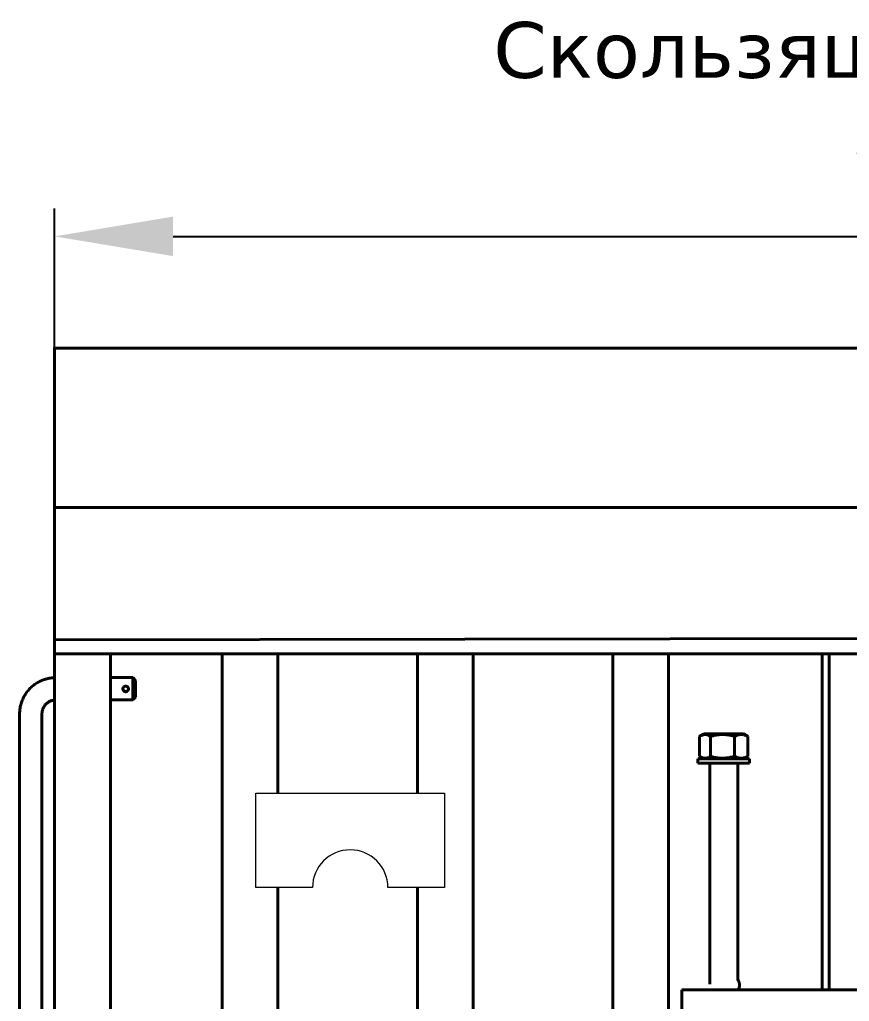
# Model space of a CAD drawing. Header units: millimetres. Extents: x 30271 to 35001, y 5679 to 9007.
# Drawn here: x 33252 to 33847, y 8270 to 8974 of the extents above; entities that cross this region are included whole.
import ezdxf

# ---------------------------------------------------------------- set-up
doc = ezdxf.new("R2010")
doc.units = ezdxf.units.MM
doc.linetypes.add('K5LT_BASIC', pattern=[0])
doc.layers.add('0 VIEW4', color=7, linetype='Continuous')
doc.layers.add('Системный слой', color=7, linetype='Continuous')
doc.styles.get("Standard").update_dxf_attribs({"font": 'verdana.TTF'})
doc.dimstyles.new('ISO-25', dxfattribs={"dimtxt": 80, "dimasz": 85, "dimexe": 20, "dimexo": 0, "dimgap": 20, "dimtad": 1, "dimtxsty": 'Standard', "dimcen": 2.5, "dimadec": 0, "dimazin": 0, "dimtfac": 1, "dimtmove": 0, "dimatfit": 3, "dimfxl": 0, "dimarcsym": 0})

# ---------------------------------------------------------------- blocks, each defined once
blk = doc.blocks.new('*D391')
at = {"layer": '0 VIEW4', "color": 0, "lineweight": -2}
for p, q in [((33277.31, 8738.28), (33277.31, 8838.42)), ((34477.31, 8738.28), (34477.31, 8838.42)), ((33362.31, 8818.42), (34392.31, 8818.42))]:
    blk.add_line(p, q, dxfattribs=at)
at = {"layer": '0 VIEW4', "color": 0}
for points in [[(33362.31, 8832.59), (33362.31, 8804.26), (33277.31, 8818.42)], [(34392.31, 8804.26), (34392.31, 8832.59), (34477.31, 8818.42)]]:
    blk.add_solid(points, dxfattribs=at)
at = {"layer": 'Defpoints', "color": 0}
for p in [(34477.31, 8818.42), (33277.31, 8738.28), (34477.31, 8738.28)]:
    blk.add_point(p, dxfattribs=at)
at = {"layer": '0 VIEW4', "color": 0, "linetype": 'K5LT_BASIC', "lineweight": 0, "ltscale": 100, "insert": (33877.31, 8858.42), "char_height": 40, "attachment_point": 5}
blk.add_mtext('W', dxfattribs=at)

msp = doc.modelspace()

# ---------------------------------------------------------------- linework, layer by layer
at = {"color": 5, "linetype": 'K5LT_BASIC', "lineweight": 40, "ltscale": 0.5}
for p, q in [((33277.311, 8738.281), (33277.311, 8738.782)), ((34477.311, 8738.281), (33277.311, 8738.281)), ((33277.311, 8738.281), (33277.311, 8531.17)), ((33277.311, 8624.22), (33277.311, 8738.281)), ((33277.311, 8102.278), (33277.311, 8738.281)), ((34477.311, 8624.22), (33277.311, 8624.22)), ((33277.311, 8529.338), (33277.311, 8531.17)), ((33277.311, 8529.338), (34477.311, 8531.17)), ((33277.311, 7812.278), (33277.311, 8531.17)), ((33277.311, 8519.338), (33277.311, 8529.338)), ((33277.311, 8519.338), (34477.311, 8519.338)), ((33277.311, 8502.319), (33277.311, 8519.338)), ((33280.311, 8519.338), (33314.311, 8519.338)), ((33317.311, 7812.278), (33317.311, 8519.338)), ((33397.311, 8519.338), (33397.311, 7812.278)), ((33434.311, 8519.338), (33400.311, 8519.338)), ((33437.311, 8519.338), (33437.311, 8419.428)), ((33537.311, 8519.338), (33537.311, 8419.428)), ((33574.311, 8519.338), (33540.311, 8519.338)), ((33577.311, 8519.338), (33577.311, 7812.278)), ((33677.311, 8519.338), (33677.311, 7812.278)), ((33717.311, 8519.338), (33717.311, 8245.9)), ((33827.311, 8519.338), (33827.311, 8278.577)), ((33832.311, 8519.338), (33832.311, 8278.577)), ((33317.311, 8502.338), (33333.311, 8502.338)), ((33333.311, 8502.338), (33335.311, 8500.338)), ((33333.311, 8494.216), (33333.311, 8502.338)), ((33335.311, 8500.338), (33335.311, 8494.247)), ((33333.311, 8486.338), (33333.311, 8494.216)), ((33335.311, 8494.247), (33335.311, 8488.338)), ((33317.311, 8486.338), (33333.311, 8486.338)), ((33333.311, 8486.338), (33335.311, 8488.338)), ((33252.311, 8476.34), (33252.311, 8102.278)), ((33268.311, 8476.34), (33268.311, 8102.278)), ((33742.711, 8462.086), (33740.019, 8460.531)), ((33742.711, 8462.086), (33749.073, 8462.086)), ((33749.073, 8462.086), (33770.911, 8462.086)), ((33770.911, 8462.086), (33773.604, 8460.531)), ((33739.519, 8460.226), (33739.519, 8445.945)), ((33747.306, 8460.226), (33747.306, 8445.945)), ((33764.598, 8460.226), (33764.598, 8445.945)), ((33774.103, 8460.226), (33774.103, 8445.945)), ((33775.311, 8444.086), (33738.311, 8444.086)), ((33738.311, 8444.086), (33738.311, 8441.086)), ((33775.311, 8441.086), (33738.311, 8441.086)), ((33739.519, 8445.945), (33740.019, 8445.64)), ((33740.019, 8445.64), (33742.711, 8444.086)), ((33746.811, 8282.64), (33746.811, 8441.086)), ((33766.811, 8285.999), (33766.811, 8441.086)), ((33773.604, 8445.64), (33770.911, 8444.086)), ((33774.103, 8445.945), (33773.604, 8445.64)), ((33775.311, 8444.086), (33775.311, 8441.086)), ((33437.311, 8351.891), (33437.311, 7812.278)), ((33537.311, 8351.891), (33537.311, 7812.278)), ((33726.811, 8258.577), (33726.811, 8278.577)), ((33726.811, 8278.577), (33872.111, 8278.577))]:
    msp.add_line(p, q, dxfattribs=at)
for centre, start, end in [((33746.061, 8450.068), 120.00563, 122.780693), ((33767.562, 8450.068), 57.219307, 59.99437)]:
    msp.add_arc(centre, 12.083, start, end, dxfattribs=at)
for points, knots in [([(33277.311, 8502.319), (33276.556, 8502.29), (33274.717, 8502.138), (33271.832, 8501.589), (33268.724, 8500.58), (33265.77, 8499.191), (33263.014, 8497.446), (33260.499, 8495.372), (33258.265, 8493.002), (33256.345, 8490.374), (33254.768, 8487.529), (33253.558, 8484.511), (33252.733, 8481.367), (33252.37, 8478.622), (33252.311, 8476.941), (33252.311, 8476.34)], [0, 0, 0, 0, 0.9104334, 2.2213925, 3.5311278, 4.8396846, 6.1471269, 7.4535354, 8.7590045, 10.0636398, 11.3675618, 12.6709007, 13.9737951, 15.2763829, 16, 16, 16, 16]), ([(33328.311, 8496.22), (33328.197, 8496.22), (33328.009, 8496.203), (33327.738, 8496.141), (33327.488, 8496.049), (33327.233, 8495.912), (33327.001, 8495.738), (33326.812, 8495.549), (33326.659, 8495.352), (33326.535, 8495.146), (33326.436, 8494.926), (33326.369, 8494.709), (33326.323, 8494.471), (33326.311, 8494.31), (33326.311, 8494.216)], [0, 0, 0, 0, 1.6334402, 2.686681, 3.954581, 5.4367869, 6.8305002, 8.1131023, 9.2621192, 10.4084959, 11.5543397, 12.7014685, 13.6585259, 15, 15, 15, 15]), ([(33330.311, 8494.216), (33330.311, 8494.301), (33330.302, 8494.448), (33330.261, 8494.679), (33330.191, 8494.919), (33330.067, 8495.192), (33329.888, 8495.462), (33329.662, 8495.705), (33329.404, 8495.904), (33329.138, 8496.048), (33328.886, 8496.14), (33328.615, 8496.203), (33328.426, 8496.22), (33328.311, 8496.22)], [0, 0, 0, 0, 1.1272962, 1.9588398, 3.1246193, 4.4583339, 5.9530795, 7.4418351, 8.8982239, 10.2958688, 11.4873871, 12.4741357, 14, 14, 14, 14]), ([(33330.311, 8494.216), (33330.311, 8494.118), (33330.299, 8493.95), (33330.249, 8493.704), (33330.176, 8493.479), (33330.069, 8493.253), (33329.936, 8493.043), (33329.778, 8492.851), (33329.599, 8492.681), (33329.401, 8492.536), (33329.192, 8492.419), (33328.975, 8492.328), (33328.749, 8492.264), (33328.506, 8492.224), (33328.247, 8492.215), (33327.98, 8492.242), (33327.728, 8492.301), (33327.499, 8492.387), (33327.294, 8492.493), (33327.102, 8492.62), (33326.917, 8492.777), (33326.742, 8492.968), (33326.582, 8493.199), (33326.459, 8493.446), (33326.379, 8493.684), (33326.325, 8493.936), (33326.311, 8494.111), (33326.311, 8494.216)], [0, 0, 0, 0, 1.3028928, 2.2331888, 3.3487458, 4.4631248, 5.5752224, 6.684814, 7.7904516, 8.8923143, 9.969208, 11.0020866, 12.0307435, 13.09654, 14.279778, 15.4813867, 16.6619603, 17.7216661, 18.740457, 19.7564781, 20.8086855, 21.9860746, 23.2457997, 24.5646167, 25.6794103, 26.5952729, 28, 28, 28, 28]), ([(33330.308, 8494.338), (33330.305, 8494.299), (33330.295, 8494.186), (33330.263, 8494.004), (33330.202, 8493.796), (33330.11, 8493.572), (33329.975, 8493.336), (33329.788, 8493.098), (33329.58, 8492.904), (33329.367, 8492.753), (33329.149, 8492.635), (33328.906, 8492.541), (33328.645, 8492.479), (33328.39, 8492.453), (33328.141, 8492.459), (33327.874, 8492.498), (33327.586, 8492.584), (33327.303, 8492.721), (33327.067, 8492.884), (33326.877, 8493.058), (33326.722, 8493.238), (33326.59, 8493.432), (33326.484, 8493.636), (33326.404, 8493.844), (33326.343, 8494.077), (33326.321, 8494.243), (33326.315, 8494.338)], [0, 0, 0, 0, 0.5293027, 1.5078027, 2.4646503, 3.4276463, 4.7440686, 6.0971791, 7.4869778, 8.5544948, 9.6103198, 10.8037704, 12.0331714, 13.1974804, 14.2256311, 15.3513919, 16.795749, 18.2382949, 19.5586284, 20.6313662, 21.6986643, 22.74669, 23.780883, 24.7710451, 25.7310088, 27, 27, 27, 27]), ([(33277.311, 8486.288), (33276.824, 8486.239), (33275.927, 8486.082), (33274.662, 8485.677), (33273.523, 8485.147), (33272.461, 8484.481), (33271.49, 8483.687), (33270.627, 8482.779), (33269.884, 8481.771), (33269.274, 8480.68), (33268.804, 8479.521), (33268.481, 8478.313), (33268.336, 8477.245), (33268.311, 8476.585), (33268.311, 8476.34)], [0, 0, 0, 0, 1.4987312, 2.7781786, 4.0564647, 5.3336524, 6.6098244, 7.8850624, 9.1594656, 10.4331591, 11.7062798, 12.9789517, 14.2513054, 15, 15, 15, 15]), ([(33740.019, 8460.531), (33740.238, 8460.658), (33740.706, 8460.907), (33741.423, 8461.212), (33742.11, 8461.419), (33742.729, 8461.531), (33743.267, 8461.573), (33743.764, 8461.561), (33744.231, 8461.509), (33744.706, 8461.415), (33745.245, 8461.261), (33745.865, 8461.023), (33746.568, 8460.677), (33747.054, 8460.388), (33747.306, 8460.226)], [0, 0, 0, 0, 1.3802862, 2.9326018, 4.4421907, 5.5992033, 6.720465, 7.717641, 8.626482, 9.5649001, 10.6212302, 11.9381461, 13.3977361, 15, 15, 15, 15]), ([(33747.306, 8460.226), (33747.614, 8460.315), (33748.368, 8460.525), (33749.729, 8460.861), (33751.403, 8461.194), (33753.171, 8461.436), (33754.741, 8461.551), (33756.078, 8461.575), (33757.285, 8461.541), (33758.535, 8461.448), (33759.915, 8461.28), (33761.415, 8461.021), (33763, 8460.667), (33764.062, 8460.381), (33764.598, 8460.226)], [0, 0, 0, 0, 0.8210588, 2.0045078, 3.5951996, 5.1938063, 6.5747809, 7.6290118, 8.6189838, 9.6681755, 10.8408458, 12.1821125, 13.5684973, 15, 15, 15, 15]), ([(33764.598, 8460.226), (33764.855, 8460.362), (33765.365, 8460.613), (33766.125, 8460.935), (33766.868, 8461.191), (33767.601, 8461.383), (33768.316, 8461.508), (33769.001, 8461.567), (33769.644, 8461.569), (33770.267, 8461.52), (33770.893, 8461.423), (33771.527, 8461.276), (33772.163, 8461.082), (33773.025, 8460.759), (33773.671, 8460.453), (33774.103, 8460.226)], [0, 0, 0, 0, 1.3342436, 2.6267587, 3.8775451, 5.0918875, 6.3115144, 7.4500769, 8.5022904, 9.5072831, 10.5514039, 11.6233467, 12.6839834, 13.7613182, 16, 16, 16, 16]), ([(33740.019, 8445.64), (33740.3, 8445.477), (33740.791, 8445.222), (33741.484, 8444.942), (33742.078, 8444.763), (33742.641, 8444.652), (33743.183, 8444.601), (33743.727, 8444.605), (33744.31, 8444.67), (33744.961, 8444.816), (33745.645, 8445.054), (33746.439, 8445.421), (33746.983, 8445.738), (33747.306, 8445.945)], [0, 0, 0, 0, 1.6535547, 2.8621466, 3.9993285, 5.0636556, 6.0758764, 7.0810049, 8.1539685, 9.3939601, 10.8024245, 12.0875979, 14, 14, 14, 14]), ([(33747.306, 8445.945), (33747.809, 8445.799), (33748.803, 8445.531), (33750.269, 8445.197), (33751.668, 8444.942), (33752.988, 8444.763), (33754.239, 8444.652), (33755.442, 8444.601), (33756.649, 8444.605), (33757.944, 8444.67), (33759.39, 8444.816), (33760.91, 8445.054), (33762.673, 8445.421), (33763.882, 8445.738), (33764.598, 8445.945)], [0, 0, 0, 0, 1.3442818, 2.63929, 3.8492782, 4.987774, 6.0533308, 7.066721, 8.0730109, 9.1472141, 10.3886384, 11.7987301, 13.0853883, 15, 15, 15, 15]), ([(33764.598, 8445.945), (33764.875, 8445.799), (33765.421, 8445.531), (33766.227, 8445.197), (33766.996, 8444.942), (33767.721, 8444.763), (33768.409, 8444.652), (33769.07, 8444.601), (33769.734, 8444.605), (33770.446, 8444.67), (33771.241, 8444.816), (33772.076, 8445.054), (33773.045, 8445.421), (33773.71, 8445.738), (33774.103, 8445.945)], [0, 0, 0, 0, 1.3442818, 2.63929, 3.8492783, 4.987774, 6.0533308, 7.066721, 8.0730109, 9.1472141, 10.3886384, 11.7987301, 13.0853883, 15, 15, 15, 15]), ([(33768.088, 8282.081), (33768.09, 8282.302), (33768.069, 8282.743), (33767.971, 8283.399), (33767.806, 8284.039), (33767.579, 8284.658), (33767.292, 8285.251), (33766.972, 8285.781), (33766.738, 8286.103), (33766.628, 8286.244)], [0, 0, 0, 0, 1.4538243, 2.9069999, 4.3622538, 5.8221761, 7.2893715, 8.7663446, 10, 10, 10, 10]), ([(33768.088, 8282.081), (33768.088, 8281.935), (33768.073, 8281.568), (33767.998, 8280.983), (33767.847, 8280.336), (33767.629, 8279.706), (33767.356, 8279.116), (33767.141, 8278.749), (33767.03, 8278.577)], [0, 0, 0, 0, 1.0521444, 2.6478859, 4.2493543, 5.8603331, 7.4856659, 9, 9, 9, 9]), ([(33767.367, 8279.16), (33767.472, 8279.139), (33768.113, 8279.01), (33769.007, 8278.818), (33769.76, 8278.64), (33770.017, 8278.577)], [0, 0, 0, 0, 0.6788898, 4.1450016, 6, 6, 6, 6])]:
    msp.add_open_spline(points, degree=3, knots=knots, dxfattribs=at)
at = {"layer": 'Системный слой', "color": 5, "linetype": 'K5LT_BASIC', "lineweight": 20}
for p, q in [((33421.628, 8419.428), (33556.701, 8419.428)), ((33421.628, 8351.891), (33421.628, 8419.428)), ((33556.701, 8419.428), (33556.701, 8351.891)), ((33462.15, 8351.891), (33421.628, 8351.891)), ((33556.701, 8351.891), (33516.179, 8351.891))]:
    msp.add_line(p, q, dxfattribs=at)
msp.add_arc((33489.164, 8351.891), 27.015, 0, 180, dxfattribs=at)

# ---------------------------------------------------------------- texts
at = {"layer": '0 VIEW4', "color": 7, "lineweight": 0}
msp.add_text('Скользящий откидной мост ', height=40, dxfattribs=at).set_placement((33591.658, 8932.016))

# ---------------------------------------------------------------- dimensions: what is measured, and where the dimension line sits
dim = msp.add_linear_dim(base=(34477.311, 8818.424), p1=(33277.311, 8738.281), p2=(34477.311, 8738.281), text='W', dimstyle='ISO-25', override={"dimtxt": 40}, dxfattribs=at)
dim.commit()
dim.dimension.update_dxf_attribs({"geometry": '*D391', "text_midpoint": (33877.311, 8858.424)})

doc.saveas('drawing.dxf')
